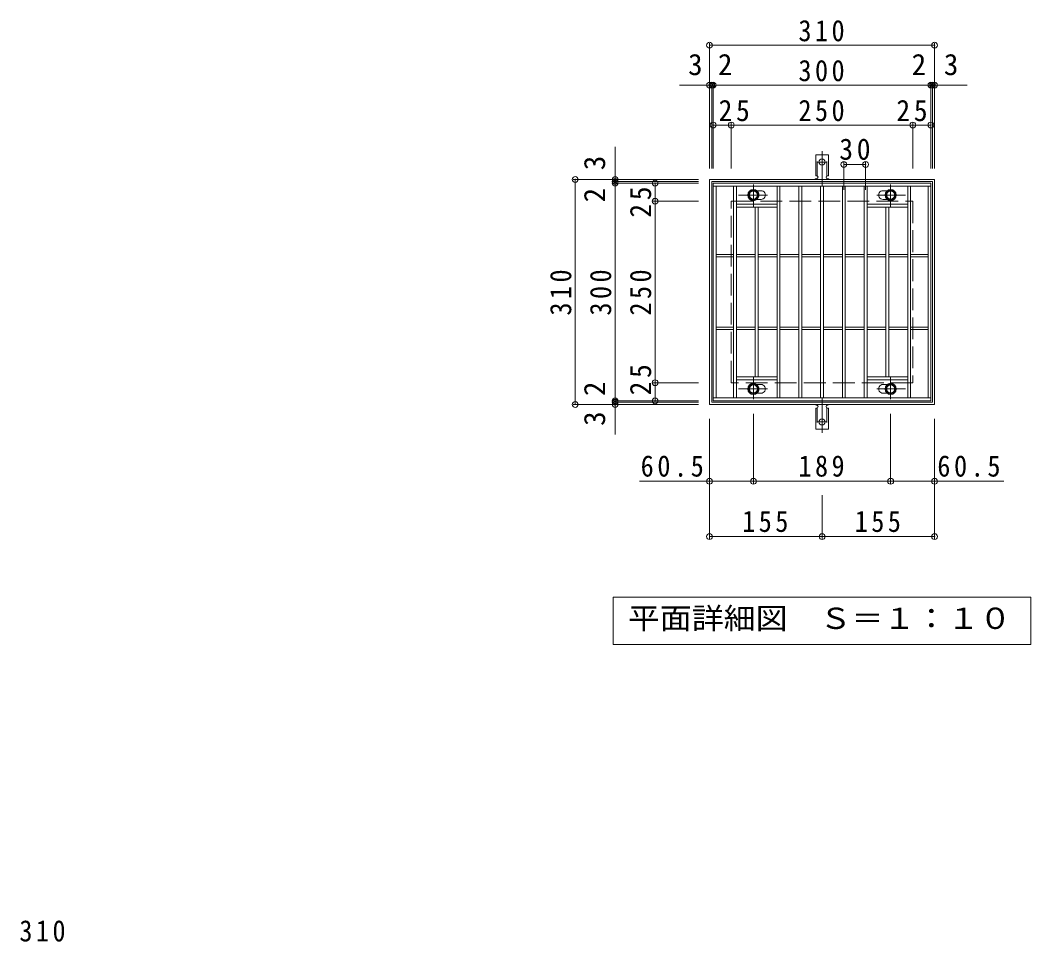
# Model space of a CAD drawing. Units: millimetres, scale not verified. Extents: x -1211 to 1704, y -1378 to 1283.
# Drawn here: x -1089 to 303, y 13 to 1283 of the extents above; entities that cross this region are included whole.
import ezdxf
from ezdxf.enums import TextEntityAlignment as Align

# ---------------------------------------------------------------- set-up
doc = ezdxf.new("R2010")
doc.units = ezdxf.units.MM
doc.header["$LTSCALE"] = 10
doc.header["$PDMODE"] = 32
doc.header["$PDSIZE"] = 8
for name, pattern in [('CHAIN1', [8, 5, -1, 1, -1]), ('CHAIN2', [12, 9, -1, 1, -1]), ('DASHED2', [3, 2, -1]), ('DASHED3', [4, 3, -1])]:
    doc.linetypes.add(name, pattern=pattern)
for name, color, linetype, lineweight in [('C-1', 2, 'Continuous', 9), ('C-2', 3, 'Continuous', 9), ('C-4', 7, 'Continuous', 9), ('C-5', 7, 'Continuous', 9), ('C-8', 4, 'Continuous', 9), ('C-A', 3, 'Continuous', 9), ('D-4', 7, 'Continuous', 9)]:
    doc.layers.add(name, color=color, linetype=linetype, lineweight=lineweight)
doc.styles.add('ＭＳ ゴシック', font='')
doc.styles.get('ＭＳ ゴシック').set_extended_font_data('MS Gothic')

msp = doc.modelspace()

# ---------------------------------------------------------------- linework, layer by layer
at = {"layer": 'C-1'}
for points in [[(-139.28, 753.08), (-139.28, 1063.08), (170.72, 1063.08), (170.72, 753.08)], [(-136.28, 756.08), (-136.28, 1060.08), (167.72, 1060.08), (167.72, 756.08)]]:
    msp.add_lwpolyline(points, close=True, dxfattribs=at)
at = {"layer": 'C-1', "linetype": 'DASHED3'}
msp.add_lwpolyline([(-109.28, 783.08), (-109.28, 1033.08), (140.72, 1033.08), (140.72, 783.08)], close=True, dxfattribs=at)
at = {"layer": 'C-2'}
for p, q in [((-134.28, 1054.08), (165.72, 1054.08)), ((-130.28, 762.08), (-130.28, 1054.08)), ((-106.28, 762.08), (-106.28, 1054.08)), ((-102.28, 762.08), (-102.28, 1054.08)), ((-73.88, 1047.58), (-68.28, 1047.58)), ((-46.28, 762.08), (-46.28, 1054.08)), ((-42.28, 762.08), (-42.28, 1054.08)), ((-16.28, 762.08), (-16.28, 1054.08)), ((-12.28, 762.08), (-12.28, 1054.08)), ((13.72, 762.08), (13.72, 1054.08)), ((17.72, 762.08), (17.72, 1054.08)), ((43.72, 762.08), (43.72, 1054.08)), ((47.72, 762.08), (47.72, 1054.08)), ((73.72, 762.08), (73.72, 1054.08)), ((77.72, 762.08), (77.72, 1054.08)), ((105.31, 1047.58), (99.72, 1047.58)), ((133.72, 762.08), (133.72, 1054.08)), ((137.72, 762.08), (137.72, 1054.08)), ((161.72, 762.08), (161.72, 1054.08)), ((-73.88, 1035.58), (-68.28, 1035.58)), ((105.31, 1035.58), (99.72, 1035.58)), ((-102.28, 1029.08), (-46.28, 1029.08)), ((-102.28, 1025.08), (-46.28, 1025.08)), ((-76.28, 791.08), (-76.28, 1025.08)), ((-72.28, 791.08), (-72.28, 1025.08)), ((133.72, 1029.08), (77.72, 1029.08)), ((133.72, 1025.08), (77.72, 1025.08)), ((103.72, 791.08), (103.72, 1025.08)), ((107.72, 791.08), (107.72, 1025.08)), ((-130.28, 959.58), (-106.28, 959.58)), ((-130.28, 956.58), (-106.28, 956.58)), ((-102.28, 959.58), (-76.28, 959.58)), ((-102.28, 956.58), (-76.28, 956.58)), ((-72.28, 959.58), (-46.28, 959.58)), ((-72.28, 956.58), (-46.28, 956.58)), ((-42.28, 959.58), (-16.28, 959.58)), ((-42.28, 956.58), (-16.28, 956.58)), ((-12.28, 959.58), (13.72, 959.58)), ((-12.28, 956.58), (13.72, 956.58)), ((17.72, 959.58), (43.72, 959.58)), ((17.72, 956.58), (43.72, 956.58)), ((47.72, 959.58), (73.72, 959.58)), ((47.72, 956.58), (73.72, 956.58)), ((77.72, 959.58), (103.72, 959.58)), ((77.72, 956.58), (103.72, 956.58)), ((107.72, 959.58), (133.72, 959.58)), ((107.72, 956.58), (133.72, 956.58)), ((137.72, 959.58), (161.72, 959.58)), ((137.72, 956.58), (161.72, 956.58)), ((-130.28, 859.58), (-106.28, 859.58)), ((-130.28, 856.58), (-106.28, 856.58)), ((-102.28, 859.58), (-76.28, 859.58)), ((-102.28, 856.58), (-76.28, 856.58)), ((-72.28, 859.58), (-46.28, 859.58)), ((-72.28, 856.58), (-46.28, 856.58)), ((-42.28, 859.58), (-16.28, 859.58)), ((-42.28, 856.58), (-16.28, 856.58)), ((-12.28, 859.58), (13.72, 859.58)), ((-12.28, 856.58), (13.72, 856.58)), ((17.72, 859.58), (43.72, 859.58)), ((17.72, 856.58), (43.72, 856.58)), ((47.72, 859.58), (73.72, 859.58)), ((47.72, 856.58), (73.72, 856.58)), ((77.72, 859.58), (103.72, 859.58)), ((77.72, 856.58), (103.72, 856.58)), ((107.72, 859.58), (133.72, 859.58)), ((107.72, 856.58), (133.72, 856.58)), ((137.72, 859.58), (161.72, 859.58)), ((137.72, 856.58), (161.72, 856.58)), ((-102.28, 791.08), (-46.28, 791.08)), ((-102.28, 787.08), (-46.28, 787.08)), ((-73.88, 780.58), (-68.28, 780.58)), ((133.72, 791.08), (77.72, 791.08)), ((133.72, 787.08), (77.72, 787.08)), ((105.31, 780.58), (99.72, 780.58)), ((-73.88, 768.58), (-68.28, 768.58)), ((105.31, 768.58), (99.72, 768.58)), ((165.72, 762.08), (-134.28, 762.08))]:
    msp.add_line(p, q, dxfattribs=at)
msp.add_lwpolyline([(-134.28, 758.08), (-134.28, 1058.08), (165.72, 1058.08), (165.72, 758.08)], close=True, dxfattribs=at)
for centre, start, end in [((-68.28, 1041.58), 269.99995, 90), ((99.72, 1041.58), 90, 270.00005), ((-68.28, 774.58), 270, 90.00005), ((99.72, 774.58), 89.99995, 270)]:
    msp.add_arc(centre, 6, start, end, dxfattribs=at)
at = {"layer": 'C-4'}
for p, q in [((-139.28, 1078.08), (-139.28, 1251.08)), ((-139.28, 1248.08), (170.72, 1248.08)), ((170.72, 1078.08), (170.72, 1251.08)), ((-180.6, 1193.08), (215.47, 1193.08)), ((-136.28, 1078.08), (-136.28, 1196.08)), ((-134.28, 1078.08), (-134.28, 1196.08)), ((165.72, 1078.08), (165.72, 1196.08)), ((167.72, 1078.08), (167.72, 1196.08)), ((-134.28, 1138.08), (165.72, 1138.08)), ((-109.28, 1078.08), (-109.28, 1141.08)), ((140.72, 1078.08), (140.72, 1141.08)), ((-269.28, 711.76), (-269.28, 1107.83)), ((45.72, 1086.8), (45.72, 1048.62)), ((75.72, 1086.8), (75.72, 1048.62)), ((45.72, 1083.8), (75.72, 1083.8)), ((-154.28, 1063.08), (-327.28, 1063.08)), ((-324.28, 753.08), (-324.28, 1063.08)), ((-154.28, 1060.08), (-272.28, 1060.08)), ((-154.28, 1058.08), (-272.28, 1058.08)), ((-214.28, 758.08), (-214.28, 1058.08)), ((-154.28, 1033.08), (-217.28, 1033.08)), ((-154.28, 783.08), (-217.28, 783.08)), ((-154.28, 753.08), (-327.28, 753.08)), ((-154.28, 758.08), (-272.28, 758.08)), ((-154.28, 756.08), (-272.28, 756.08)), ((-78.78, 644.24), (-78.78, 740.19)), ((110.22, 644.24), (110.22, 740.19)), ((-139.28, 568), (-139.28, 733.08)), ((170.72, 568), (170.72, 733.08)), ((-139.28, 647.24), (-235.89, 647.24)), ((-139.28, 647.24), (-78.78, 647.24)), ((-78.78, 647.24), (110.22, 647.24)), ((110.22, 647.24), (170.72, 647.24)), ((170.72, 647.24), (266.23, 647.24)), ((15.72, 568), (15.72, 628.13)), ((-139.28, 571), (15.72, 571)), ((15.72, 571), (170.72, 571))]:
    msp.add_line(p, q, dxfattribs=at)
for p in [(-139.28, 1248.08), (170.72, 1248.08), (-139.28, 1193.08), (-136.28, 1193.08), (-134.28, 1193.08), (165.72, 1193.08), (167.72, 1193.08), (170.72, 1193.08), (-134.28, 1138.08), (-109.28, 1138.08), (140.72, 1138.08), (165.72, 1138.08), (45.72, 1083.8), (75.72, 1083.8), (-324.28, 1063.08), (-269.28, 1063.08), (-269.28, 1060.08), (-269.28, 1058.08), (-214.28, 1058.08), (-214.28, 1033.08), (-214.28, 783.08), (-324.28, 753.08), (-269.28, 758.08), (-269.28, 756.08), (-269.28, 753.08), (-214.28, 758.08), (-139.28, 647.24), (-78.78, 647.24), (110.22, 647.24), (170.72, 647.24), (-139.28, 571), (15.72, 571), (170.72, 571)]:
    msp.add_point(p, dxfattribs=at)
at = {"layer": 'C-5'}
msp.add_lwpolyline([(-271.78, 422.5), (-271.78, 487.5), (303.22, 487.5), (303.22, 422.5)], close=True, dxfattribs=at)
at = {"layer": 'C-8', "linetype": 'CHAIN1'}
for p, q in [((-78.78, 1025.6), (-78.78, 1055.96)), ((110.22, 1025.6), (110.22, 1055.96)), ((-99.25, 1041.58), (-59.56, 1041.58)), ((130.69, 1041.58), (91, 1041.58)), ((-78.78, 790.55), (-78.78, 760.19)), ((110.22, 790.55), (110.22, 760.19)), ((-99.25, 774.58), (-59.56, 774.58)), ((130.69, 774.58), (91, 774.58))]:
    msp.add_line(p, q, dxfattribs=at)
at = {"layer": 'C-8'}
for points in [[(-72.28, 1037.82), (-72.28, 1045.33), (-78.78, 1049.08), (-85.28, 1045.33), (-85.28, 1037.82), (-78.78, 1034.07)], [(103.72, 1037.82), (103.72, 1045.33), (110.22, 1049.08), (116.72, 1045.33), (116.72, 1037.82), (110.22, 1034.07)], [(-72.28, 778.33), (-72.28, 770.82), (-78.78, 767.07), (-85.28, 770.82), (-85.28, 778.33), (-78.78, 782.08)], [(103.72, 778.33), (103.72, 770.82), (110.22, 767.07), (116.72, 770.82), (116.72, 778.33), (110.22, 782.08)]]:
    msp.add_lwpolyline(points, close=True, dxfattribs=at)
for centre, radius in [((-78.78, 1041.58), 7.75), ((-78.78, 1041.58), 6.5), ((-78.78, 1041.58), 5.5), ((110.22, 1041.58), 7.75), ((110.22, 1041.58), 6.5), ((110.22, 1041.58), 5.5), ((-78.78, 774.58), 7.75), ((-78.78, 774.58), 6.5), ((-78.78, 774.58), 5.5), ((110.22, 774.58), 7.75), ((110.22, 774.58), 6.5), ((110.22, 774.58), 5.5)]:
    msp.add_circle(centre, radius, dxfattribs=at)
at = {"layer": 'C-A', "color": 7, "linetype": 'CHAIN2'}
for p, q in [((15.72, 1054.61), (15.72, 1102.01)), ((9.94, 1087.08), (21.49, 1087.08)), ((15.72, 761.54), (15.72, 714.14)), ((9.94, 729.08), (21.49, 729.08))]:
    msp.add_line(p, q, dxfattribs=at)
at = {"layer": 'C-A'}
for p, q in [((6.97, 1068.08), (6.97, 1097.08)), ((24.47, 1097.08), (6.97, 1097.08)), ((24.47, 1068.08), (24.47, 1097.08)), ((6.97, 1068.08), (8.22, 1068.08)), ((7.72, 1064.08), (8.22, 1064.08)), ((23.21, 1064.08), (23.73, 1064.08)), ((24.47, 1068.08), (23.22, 1068.08)), ((7.72, 752.08), (8.22, 752.08)), ((23.21, 752.08), (23.73, 752.08)), ((6.97, 748.08), (8.22, 748.08)), ((6.97, 748.08), (6.97, 719.08)), ((24.47, 748.08), (23.22, 748.08)), ((24.47, 748.08), (24.47, 719.08)), ((24.47, 719.08), (6.97, 719.08))]:
    msp.add_line(p, q, dxfattribs=at)
at = {"layer": 'C-A', "linetype": 'DASHED2'}
for p, q in [((8.97, 1067.93), (8.97, 1097.08)), ((22.47, 1067.93), (22.47, 1097.08)), ((8.97, 748.22), (8.97, 719.08)), ((22.47, 748.22), (22.47, 719.08))]:
    msp.add_line(p, q, dxfattribs=at)
at = {"layer": 'C-A'}
for centre in [(15.72, 1087.08), (15.72, 729.08)]:
    msp.add_circle(centre, 4.25, dxfattribs=at)
for centre, start, end in [((7.72, 1062.08), 90.27596, 150.00047), ((8.22, 1066.08), 270, 90), ((23.22, 1066.08), 90, 269.8667), ((23.72, 1062.08), 29.99927, 89.75836), ((7.72, 754.08), 209.99953, 269.72404), ((8.22, 750.08), 270, 90), ((23.22, 750.08), 90.1333, 270), ((23.72, 754.08), 270.24164, 330.00073)]:
    msp.add_arc(centre, 2, start, end, dxfattribs=at)

# ---------------------------------------------------------------- texts
at = {"layer": 'C-4', "color": 2, "style": 'ＭＳ ゴシック'}
for s, p in [('3', (-168.8, 1198.08)), ('2', (-127.71, 1198.08)), ('2', (139.15, 1198.08)), ('3', (183.49, 1198.08))]:
    msp.add_text(s, height=29.33, dxfattribs=at).set_placement(p, align=Align.BOTTOM_LEFT)
for s, p in [('3', (-274.28, 1075.85)), ('2', (-274.28, 1031.51)), ('2', (-274.28, 764.65)), ('3', (-274.28, 723.56))]:
    msp.add_text(s, height=29.33, rotation=90, dxfattribs=at).set_placement(p, align=Align.BOTTOM_LEFT)
at = {"layer": 'C-4', "color": 2, "char_height": 29.33, "attachment_point": 7, "style": 'ＭＳ ゴシック'}
for s, insert in [('\\T1.27;\\W0.9;310', (-16.78, 1253.08)), ('\\T1.27;\\W0.9;300', (-16.78, 1198.08)), ('\\T1.27;\\W0.95;25', (-126.82, 1143.08)), ('\\T1.27;\\W0.9;250', (-16.78, 1143.08)), ('\\T1.27;\\W0.95;25', (118.04, 1143.08)), ('\\T1.27;\\W0.95;30', (39.47, 1089.8)), ('\\T1.28;\\W0.9;60.5', (-234.1, 653.24)), ('\\T1.27;\\W0.9;189', (-16.78, 653.24)), ('\\T1.28;\\W0.9;60.5', (174.54, 653.24)), ('\\T1.27;\\W0.9;155', (-94.28, 577)), ('\\T1.27;\\W0.9;155', (60.72, 577))]:
    msp.add_mtext(s, dxfattribs=dict(at, insert=insert))
at = {"layer": 'C-4', "color": 2, "char_height": 29.33, "attachment_point": 7, "rotation": 90, "style": 'ＭＳ ゴシック'}
for s, insert in [('\\T1.27;\\W0.95;25', (-219.28, 1010.4)), ('\\T1.27;\\W0.9;310', (-329.28, 875.58)), ('\\T1.27;\\W0.9;300', (-274.28, 875.58)), ('\\T1.27;\\W0.9;250', (-219.28, 875.58)), ('\\T1.27;\\W0.95;25', (-219.28, 765.54))]:
    msp.add_mtext(s, dxfattribs=dict(at, insert=insert))
at = {"layer": 'C-5', "color": 2, "style": 'ＭＳ ゴシック', "width": 1.1}
msp.add_text('平面詳細図\u3000Ｓ＝１：１０', height=29.33, dxfattribs=at).set_placement((-251.78, 435), align=Align.BOTTOM_LEFT)
at = {"layer": 'D-4', "color": 2, "insert": (-1089.86, 12.73), "char_height": 29.33, "attachment_point": 7, "style": 'ＭＳ ゴシック'}
msp.add_mtext('\\T1.27;\\W0.9;310', dxfattribs=at)

doc.saveas('drawing.dxf')
